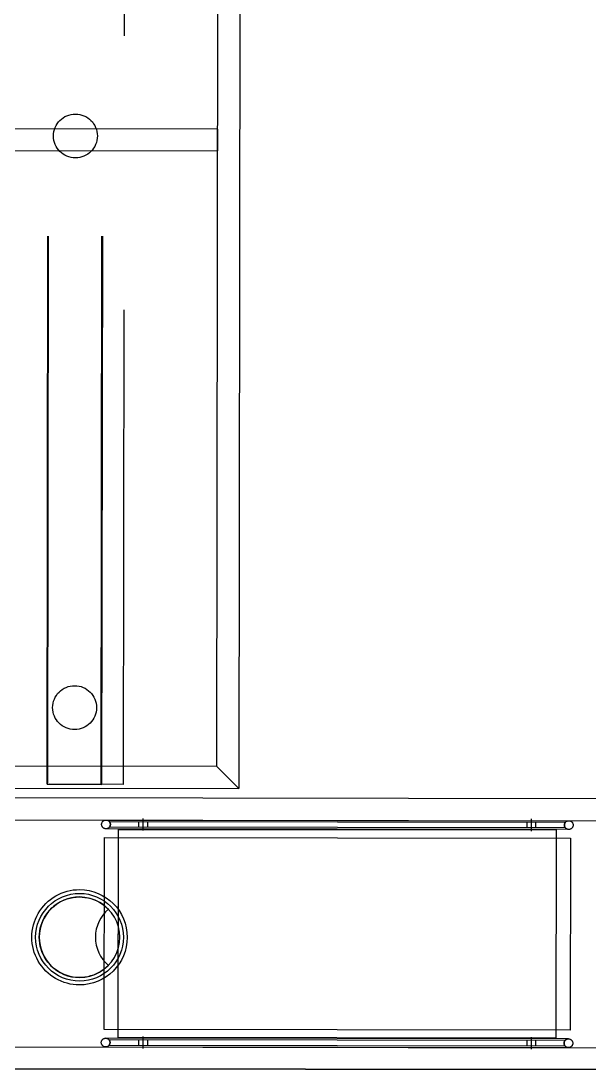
# Model space of a CAD drawing. Header units: inches. Extents: x 54 to 199, y 70 to 109.
# Drawn here: x 144.386 to 144.905, y 81.757 to 82.715 of the extents above; entities that cross this region are included whole.
import ezdxf
from ezdxf.enums import TextEntityAlignment as Align

# ---------------------------------------------------------------- set-up
doc = ezdxf.new("R2010")
doc.units = ezdxf.units.IN
doc.header["$MEASUREMENT"] = 0
for name, pattern in [('ACAD_ISO02W100', [15, 12, -3]), ('ACAD_ISO03W100', [30, 12, -18]), ('DASHED', [0.75, 0.5, -0.25]), ('DGN Style 5', [15.868117, 6.800621, -9.067495])]:
    doc.linetypes.add(name, pattern=pattern)
for name, color, linetype in [('1501', 6, 'Continuous'), ('A002_Pen02', 2, 'Continuous'), ('DIM', 152, 'Continuous')]:
    doc.layers.add(name, color=color, linetype=linetype)
doc.layers.add('GOLDCLADDING', color=7, linetype='Continuous', true_color=0xffc20a)
doc.styles.add('ROMANS', font='romans.shx')

# ---------------------------------------------------------------- blocks, each defined once
blk = doc.blocks.new('GRWRFHRH')
at = {"color": 252, "linetype": 'DASHED'}
for p, q in [((4.43134, 9.34952), (4.43311, 10.53252)), ((4.43169, 9.34952), (4.43346, 10.53252)), ((4.43169, 9.34952), (4.43346, 10.53252)), ((4.43204, 9.34952), (4.43381, 10.53251)), ((4.48064, 9.34944), (4.48241, 10.53244)), ((4.48134, 9.34944), (4.48311, 10.53244)), ((4.50241, 10.53241), (4.50064, 9.34941)), ((4.43134, 9.34952), (4.48134, 9.34944)), ((4.50064, 9.34941), (4.43327, 9.34952))]:
    blk.add_line(p, q, dxfattribs=at)
at = {"color": 252, "linetype": 'ACAD_ISO03W100'}
for p, q in [((4.60791, 10.52876), (4.60616, 9.34576)), ((4.58619, 9.36579), (4.58788, 10.50879)), ((4.58705, 9.94729), (4.36205, 9.94762)), ((4.58702, 9.92729), (4.58705, 9.94729)), ((4.36202, 9.92762), (4.58702, 9.92729)), ((4.58619, 9.36579), (4.36119, 9.36612)), ((4.60616, 9.34576), (4.58619, 9.36579)), ((4.60616, 9.34576), (4.58619, 9.36579)), ((4.34116, 9.34615), (4.60616, 9.34576)), ((5.27314, 9.33577), (4.34114, 9.33715)), ((4.36111, 9.31712), (5.25311, 9.3158)), ((4.36081, 9.11012), (5.2528, 9.1088)), ((5.27277, 9.08877), (4.34078, 9.09015))]:
    blk.add_line(p, q, dxfattribs=at)
at = {"color": 252, "linetype": 'DGN Style 5', "ltscale": 3}
for p, q in [((4.48511, 9.31694), (4.90711, 9.31631)), ((4.48823, 9.31543), (4.48823, 9.31543)), ((4.48823, 9.31543), (4.90399, 9.31482)), ((4.90398, 9.30982), (4.48823, 9.31044)), ((4.5191, 9.30739), (4.51911, 9.31839)), ((4.8731, 9.30686), (4.87312, 9.31786)), ((4.48333, 9.12594), (4.48359, 9.30094)), ((4.48359, 9.30094), (4.90859, 9.30031)), ((4.9071, 9.30831), (4.4851, 9.30894)), ((4.49632, 9.11842), (4.4966, 9.30842)), ((4.4966, 9.30842), (4.8956, 9.30783)), ((4.8956, 9.30783), (4.89532, 9.11783)), ((4.90859, 9.30031), (4.90833, 9.12531)), ((4.90833, 9.12531), (4.48333, 9.12594)), ((4.51882, 9.11939), (4.5188, 9.10839)), ((4.87282, 9.11886), (4.8728, 9.10786)), ((4.48481, 9.10994), (4.9068, 9.10931)), ((4.90682, 9.11731), (4.48482, 9.11794)), ((4.48793, 9.11144), (4.48793, 9.11143)), ((4.48793, 9.11143), (4.90368, 9.11082)), ((4.90369, 9.11581), (4.48794, 9.11643)), ((4.89532, 9.11783), (4.49632, 9.11842))]:
    blk.add_line(p, q, dxfattribs=at)
at = {"color": 252, "ltscale": 3}
for p, q in [((4.34078, 9.09015), (5.27277, 9.08877)), ((5.80777, 9.08797), (4.34578, 9.09014))]:
    blk.add_line(p, q, dxfattribs=at)
at = {"color": 252, "linetype": 'DASHED'}
for centre in [(4.45723, 9.94098), (4.45645, 9.41948)]:
    blk.add_circle(centre, 0.02, dxfattribs=at)
at = {"color": 252, "linetype": 'DGN Style 5', "ltscale": 3}
for centre in [(4.48511, 9.31294), (4.90711, 9.31231), (4.48481, 9.11394), (4.90681, 9.11331)]:
    blk.add_circle(centre, 0.004, dxfattribs=at)
at = {"color": 252, "linetype": 'ACAD_ISO02W100', "ltscale": 3}
blk.add_circle((4.46095, 9.20997), 0.04, dxfattribs=at)
at = {"color": 252, "linetype": 'DGN Style 5', "ltscale": 3}
for centre, start, end in [((4.48511, 9.31294), 359.91499, 38.55694), ((4.48511, 9.31294), 321.27304, 359.91499), ((4.90711, 9.31231), 141.2328, 179.91499), ((4.90711, 9.31231), 179.91499, 218.55694), ((4.48481, 9.11394), 321.27304, 359.91499), ((4.48481, 9.11394), 359.91499, 38.55694), ((4.90681, 9.11331), 141.27304, 179.91499), ((4.90681, 9.11331), 179.91499, 218.59718)]:
    blk.add_arc(centre, 0.004, start, end, dxfattribs=at)
at = {"layer": '1501', "color": 252}
blk.add_lwpolyline([(4.48732, 9.23555, 0.461701), (4.48724, 9.18432, -2.461701)], format="xyb", close=True, dxfattribs=at)
at = {"layer": 'A002_Pen02', "color": 252, "linetype": 'DGN Style 5'}
for p, q in [((4.5151, 9.3104), (4.51511, 9.31539)), ((4.5231, 9.31038), (4.52311, 9.31538)), ((4.8691, 9.30987), (4.86911, 9.31487)), ((4.8771, 9.30986), (4.87711, 9.31486)), ((4.51481, 9.11639), (4.51481, 9.11139)), ((4.52281, 9.11638), (4.52281, 9.11138)), ((4.86882, 9.11587), (4.86881, 9.11087)), ((4.87682, 9.11585), (4.87681, 9.11086))]:
    blk.add_line(p, q, dxfattribs=at)
at = {"layer": 'DIM', "color": 252}
for points in [[(4.46089, 9.16647, -1), (4.46102, 9.25347, -1)], [(4.46101, 9.24671, 1), (4.4609, 9.17324, 1)]]:
    blk.add_lwpolyline(points, format="xyb", close=True, dxfattribs=at)
at = {"color": 252, "style": 'ROMANS'}
for p in [(-5.11757, 7.45916, 0), (3.16531, 4.70638, 0), (-5.11757, 4.62872, 0)]:
    blk.add_attdef('ELEV', text='', height=0.10354, dxfattribs=at).set_placement(p, align=Align.BOTTOM_LEFT)
for p in [(-5.11757, 7.39034, 0), (3.16531, 4.63756, 0), (-5.11757, 4.5599, 0)]:
    blk.add_attdef('LEVEL', text='', height=0.10354, dxfattribs=at).set_placement(p, align=Align.TOP_LEFT)

msp = doc.modelspace()

# ---------------------------------------------------------------- block references
at = {"layer": 'GOLDCLADDING'}
msp.add_blockref('GRWRFHRH', (139.97813, 72.66933, 0), dxfattribs=at)

doc.saveas('drawing.dxf')
